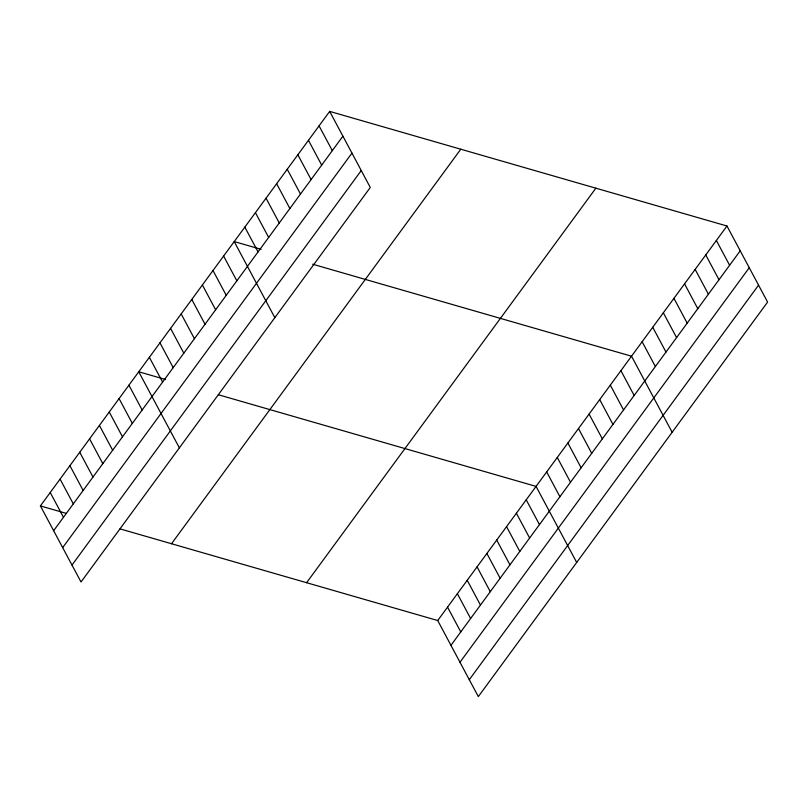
<?xml version="1.0" encoding="UTF-8"?>
<svg xmlns="http://www.w3.org/2000/svg" width="808" height="808" viewBox="0 0 808 808"><rect width="100%" height="100%" fill="white"/><g stroke="black" fill="none" stroke-linecap="round" stroke-linejoin="round"><path stroke-width="1.21" d="M329.674 111.393L370.286 187.466L81.022 581.992L40.4 505.919L329.674 111.393L726.978 226.008L767.6 302.081L478.326 696.607L437.714 620.534L119.968 528.866M53.641 530.705L342.905 136.178M62.67 547.632L351.945 153.106M71.983 565.065L361.257 170.538M171.508 543.744L460.782 149.217M306.596 582.709L595.87 188.183M437.714 620.534L726.978 226.008M450.945 645.329L740.219 250.803M459.984 662.247L749.258 267.721M469.296 679.69L758.56 285.163M261.105 249.339L234.209 241.582L274.831 317.655M312.656 264.216L631.523 356.207L672.145 432.28M165.65 379.538L138.754 371.781L179.376 447.854M218.311 394.728L536.058 486.396L576.68 562.469M40.4 505.919L66.175 513.353M716.373 240.471L729.614 265.266M705.768 254.944L718.999 279.73M695.163 269.407L708.394 294.193M684.558 283.871L697.789 308.666M673.943 298.344L687.184 323.129M663.338 312.807L676.579 337.593M652.733 327.27L665.974 352.066M642.128 341.734L655.369 366.529M620.918 370.67L634.149 395.455M610.313 385.133L623.544 409.929M599.698 399.606L612.939 424.392M589.093 414.07L602.334 438.855M578.488 428.533L591.729 453.328M567.883 442.996L581.114 467.792M557.278 457.469L570.509 482.255M546.673 471.933L559.904 496.718M526.23 499.809L539.461 524.604M319.059 125.856L332.3 150.642M516.393 513.221L529.624 538.017M308.454 140.319L321.695 165.115M506.555 526.644L519.797 551.43M297.849 154.782L311.09 179.578M496.718 540.057L509.959 564.842M287.244 169.256L300.485 194.041M486.891 553.47L500.122 578.255M276.639 183.719L289.87 208.504M477.053 566.883L490.284 591.668M266.034 198.182L279.265 222.978M467.216 580.295L480.457 605.081M255.429 212.656L268.66 237.441M457.379 593.708L470.62 618.504M244.814 227.119L258.055 251.904M447.541 607.121L460.782 631.917M223.604 256.045L236.845 280.841M212.999 270.518L226.23 295.304M202.394 284.982L215.625 309.767M191.789 299.445L205.02 324.24M181.174 313.908L194.415 338.704M170.569 328.381L183.81 353.167M159.964 342.844L173.205 367.64M149.359 357.308L162.6 382.103M128.916 385.194L142.157 409.979M119.079 398.607L132.32 423.392M109.242 412.019L122.483 436.805M99.414 425.432L112.645 450.228M89.577 438.845L102.808 463.641M79.74 452.258L92.981 477.053M69.902 465.671L83.143 490.466M60.075 479.094L73.306 503.879M50.237 492.506L63.468 517.292"/></g></svg>
